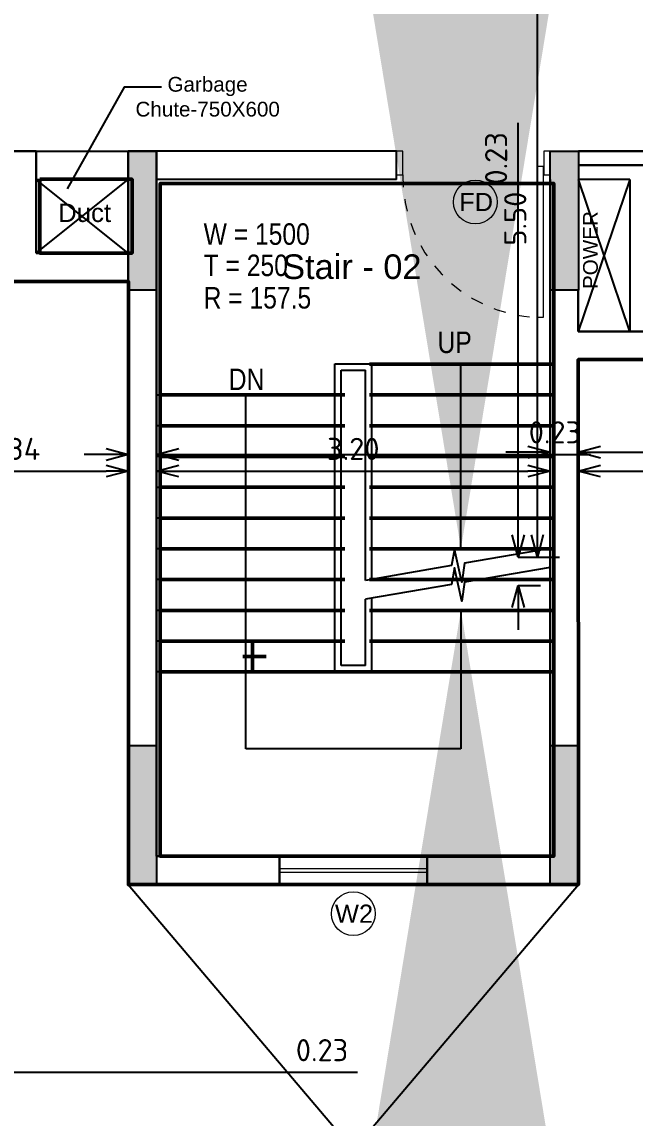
# Model space of a CAD drawing. Header units: inches. Extents: x 0 to 429, y 0 to 146.
# Drawn here: x 245.24 to 250.23, y 105.43 to 114.33 of the extents above; entities that cross this region are included whole.
import ezdxf
from ezdxf.enums import TextEntityAlignment as Align

# ---------------------------------------------------------------- set-up
doc = ezdxf.new("R2010")
doc.units = ezdxf.units.IN
doc.header["$MEASUREMENT"] = 0
doc.linetypes.add('Xr-4BHK-A-B-Typical-Sub$0$HIDDEN', pattern=[0.375, 0.25, -0.125])
doc.layers.get('DEFPOINTS').update_dxf_attribs({"lineweight": 18})
for name, color, linetype, lineweight in [('FLOOR01', 7, 'Continuous', 50), ('XR-4BHK-A-B-TYPICAL-SUB$0$DOOR', 34, 'Continuous', 20), ('XR-4BHK-A-B-TYPICAL-SUB$0$WALL', 7, 'Continuous', 30), ('XR-4BHK-A-B-TYPICAL-SUB$0$WIN', 4, 'Continuous', 9), ('XR-4BHK-A-B-TYPICAL-SUB$0$WINDOW', 4, 'Continuous', 15)]:
    doc.layers.add(name, color=color, linetype=linetype, lineweight=lineweight)
doc.layers.add('XR-4BHK-A-B-TYPICAL-SUB$0$ELE', color=4, linetype='Continuous')
doc.styles.add('Sanvi Common', font='isocpeur.ttf')
doc.styles.add('Xr-4BHK-A-B-Ground-Sub$0$DIM', font='arial.ttf')
doc.styles.add('Xr-4BHK-A-B-Typical-Sub$0$$0$DIM', font='arial.ttf', dxfattribs={"height": 4})
doc.styles.add('Xr-4BHK-A-B-Typical-Sub$0$$1$Standard', font='arial.ttf')
doc.styles.add('Xr-4BHK-A-B-Typical-Sub$0$DIM', font='arial.ttf')
doc.styles.add('Xr-4BHK-A-B-Typical-Sub$0$Standard', font='ARIALN.TTF')
doc.dimstyles.new('Sanvi Common', dxfattribs={"dimtxt": 0.18, "dimasz": 0.18, "dimexe": 0.18, "dimexo": 0.0625, "dimgap": 0.09, "dimtad": 1, "dimzin": 0, "dimdsep": 46, "dimtxsty": 'Sanvi Common', "dimblk": 'OPEN30', "dimcen": 0.09, "dimclrd": 68, "dimclre": 68, "dimclrt": 40, "dimadec": 0, "dimazin": 0, "dimtfac": 1, "dimtofl": 0, "dimtmove": 0, "dimatfit": 3, "dimldrblk": 'OPEN30', "dimfxl": 1, "dimtolj": 1, "dimtzin": 0, "dimarcsym": 0})
doc.dimstyles.new('Xr-4BHK-A-B-Typical-Sub$0$125', dxfattribs={"dimtxt": 150, "dimasz": 75, "dimexe": 50, "dimexo": 50, "dimgap": 60, "dimtad": 1, "dimdec": 0, "dimrnd": 5, "dimdsep": 46, "dimtxsty": 'Xr-4BHK-A-B-Typical-Sub$0$Standard', "dimblk": 'Xr-4BHK-A-B-Typical-Sub$0$_ArchTick', "dimcen": 50, "dimdle": 50, "dimclrd": 256, "dimclre": 256, "dimclrt": 3, "dimaunit": 1, "dimadec": 4, "dimazin": 0, "dimtfac": 1, "dimtdec": 0, "dimtmove": 2, "dimatfit": 0, "dimfxl": 1, "dimarcsym": 0})

# ---------------------------------------------------------------- blocks, each defined once
blk = doc.blocks.new('Xr-4BHK-A-B-Typical-Sub$0$core typ')
at = {"layer": 'XR-4BHK-A-B-TYPICAL-SUB$0$ELE'}
for p, q in [((-4410.436930605938, 5960.47532164451), (-3660.436245286633, 5960.474491630426)), ((-4410.437220820662, 5730.475321644692), (-3660.436245286633, 5730.474375291138)), ((-3660.436245286633, 5130.477556379679), (-4410.435708670964, 5730.475321642785)), ((-4410.434308796423, 5130.475321648628), (-3660.436245286633, 5730.474375291138)), ((419.5762014279317, 5730.076051112657), (-0.4237985720683355, 4495.224454570634)), ((419.5762014279317, 5730.076051112657), (0.4643448890710715, 5730.000080391343)), ((419.5762014279317, 4495.224698699829), (0.4643448890710715, 5730.000080391343)), ((419.5762014279317, 5730.076051112657), (419.5762014279317, 4495.224454570634)), ((-5324.133501886157, -6264.820641316015), (0.4357016790891066, 0.226029960453161)), ((-3660.42111881543, -0.0001394749415339902), (1665.856820513174, -6264.821036823487))]:
    blk.add_line(p, q, dxfattribs=at)
at = {"layer": 'XR-4BHK-A-B-TYPICAL-SUB$0$WALL'}
for p, q in [((-6274.994263304892, 5960.474011799583), (-4410.436245286633, 5960.474085076617)), ((-4410.434308796423, 5130.475321648628), (-4410.436245286633, 5960.474085076617)), ((-3660.42111881543, -0.0001394749415339902), (-3660.424517634819, 5960.467003459489)), ((-3430.424583414599, 5960.467003459489), (-3660.424517634819, 5960.467003459489)), ((-3430.42125836949, 230.0000003309251), (-3430.424583414599, 5960.467003459489)), ((1219.926189739781, 5960.221131116072), (0.4226537143986207, 5960.000076612741)), ((1219.926189739781, 5845.221129226775), (0.4225484541384503, 5845.000074704367)), ((-230.4244438605674, 5730.468034778984), (-230.4212583881163, 230.001941952054)), ((-4410.434308796423, 5130.475321648628), (-3660.436245286633, 5130.477556379679)), ((-4640.433772176882, 4900.474636329913), (-3660.43721550898, 4900.477556375765)), ((-0.4237985720683355, 4829.998919435777), (-0.4237985720683355, 4495.224454570634)), ((1969.998850905307, 4495.225599898491), (-0.4237985720683355, 4495.224454570634)), ((2015.424021593499, 4265.681414389932), (-0.4235980372468475, 4265.2244545707)), ((-0.4235980372468475, 4265.2244545707), (-0.421118834085064, 0.002081506143440492)), ((-2429.999363119598, 230.0002425178682), (-3431.271258369117, 229.9999998152052)), ((-2429.999363119598, 230.000970625857), (-2429.999363119598, 0.0002425177517579868)), ((-230.4212583881163, 230.001941952054), (-1229.999363119598, 230.0016987335548)), ((-1229.999223565566, 230.000970625857), (-1229.999223565566, 0.001698733613011427)), ((-2429.999363120063, 0.0002425177517579868), (-3660.42111881543, -0.0001394749415339902)), ((-1.271118833712535, 0.002080990365357138), (-1229.999223565566, 0.001698733613011427))]:
    blk.add_line(p, q, dxfattribs=at)
at = {"layer": 'XR-4BHK-A-B-TYPICAL-SUB$0$WIN'}
for p, q in [((-2429.999363119598, 130.0051812179081), (-1229.999363119598, 130.0051812179081)), ((-2429.999363119598, 100.0051812179081), (-1229.999363119598, 100.0051812179081))]:
    blk.add_line(p, q, dxfattribs=at)
at = {"layer": 'XR-4BHK-A-B-TYPICAL-SUB$0$WINDOW'}
for p, q in [((-2429.999363119598, 230.0002425178682), (-1229.999363119598, 230.0016987335548)), ((-2429.999363119598, 0.005181217908102553), (-1229.999363119598, 0.005181217908102553))]:
    blk.add_line(p, q, dxfattribs=at)
blk = doc.blocks.new('Xr-4BHK-A-B-Typical-Sub$0$_ArchTick')
at = {"color": 0, "linetype": 'ByBlock', "const_width": 0.15}
blk.add_lwpolyline([(-0.5, -0.5), (0.5, 0.5)], dxfattribs=at)
blk = doc.blocks.new('Xr-4BHK-A-B-Typical-Sub$0$d-750')
at = {"layer": 'XR-4BHK-A-B-TYPICAL-SUB$0$DOOR'}
for p, q in [((5.729134500143118e-09, 718.7499761594656), (5.729134500143118e-09, 749.9999761594656)), ((5.729134500143118e-09, 749.9999761594656), (115.0000000057291, 749.9999761594656)), ((115.0000000057291, 749.9999761594656), (115.0000000057291, 718.7499761594656)), ((115.0000000057291, 718.7499761594656), (5.729134500143118e-09, 718.7499761594656)), ((5.729134500143118e-09, -2.384052721993157e-05), (5.729134500143118e-09, 31.24997615947278)), ((5.729134500143118e-09, 31.24997615947278), (115.0000000057291, 31.24997615947278)), ((115.0000000057291, 31.24997615947278), (115.0000000057291, -2.384052721993157e-05)), ((115.0000000057291, -2.384052721993157e-05), (5.729134500143118e-09, -2.384052721993157e-05))]:
    blk.add_line(p, q, dxfattribs=at)
blk.add_lwpolyline([(73.88675761399941, 34.24997615947278), (811.340492390703, 34.24997615947278), (811.340492390703, 59.24997615947278), (73.88675761399941, 59.24997615947278)], close=True, dxfattribs=at)
at = {"layer": 'XR-4BHK-A-B-TYPICAL-SUB$0$DOOR', "color": 8, "linetype": 'Xr-4BHK-A-B-Typical-Sub$0$HIDDEN', "extrusion": (0, 0, -1)}
blk.add_ellipse((125.0000000057291, 31.24997615947278), major_axis=(218.3991734659579, 652.0652236637238), ratio=0.9987404314647262, start_param=-0.3381296109642833, end_param=1.207250979015199, dxfattribs=at)
blk = doc.blocks.new('Xr-4BHK-A-B-Typical-Sub$0$$0$DOOR NO')
at = {"lineweight": 0}
blk.add_circle((5.684341886080801e-14, 0), 10, dxfattribs=at)
at = {"style": 'Xr-4BHK-A-B-Typical-Sub$0$$0$DIM'}
blk.add_attdef('X1', text='', height=9, dxfattribs=at).set_placement((5.684341886080801e-14, 0), align=Align.MIDDLE_CENTER)
blk = doc.blocks.new('_Open30')
at = {"color": 0, "linetype": 'ByBlock', "lineweight": -2}
for p, q in [((-1, 0.26794919), (0, 0)), ((0, 0), (-1, -0.26794919)), ((0, 0), (-1, 0))]:
    blk.add_line(p, q, dxfattribs=at)
blk = doc.blocks.new('*D244')
at = {"color": 68, "lineweight": -2, "transparency": 16777216}
for p, q in [((249.2750691667663, 110.1661032276964), (249.2750691667663, 113.5141032277017)), ((249.2748587624286, 109.9861032276964), (249.4550691667663, 109.9861032276964)), ((249.2748589019814, 109.7561032277005), (249.4550691667663, 109.7561032277005)), ((249.2750691667663, 109.5761032277005), (249.2750691667663, 109.3961032277005))]:
    blk.add_line(p, q, dxfattribs=at)
at = {"layer": 'DEFPOINTS', "color": 0, "transparency": 16777216}
for p in [(249.2123587624286, 109.9861032276964), (249.2750691667663, 109.9861032276964), (249.2123589019814, 109.7561032277005)]:
    blk.add_point(p, dxfattribs=at)
at = {"color": 68, "lineweight": -2, "transparency": 16777216, "xscale": 0.18, "yscale": 0.18, "zscale": 0.18}
for p, rotation in [((249.2750691667663, 109.9861032276964), 270), ((249.2750691667663, 109.7561032277005), 90)]:
    blk.add_blockref('_Open30', p, dxfattribs=dict(at, rotation=rotation))
at = {"color": 40, "transparency": 16777216, "insert": (249.0950691667663, 113.2261032277016), "char_height": 0.18, "attachment_point": 5, "rotation": 90, "style": 'Sanvi Common'}
blk.add_mtext('\\A1;0.23', dxfattribs=at)
blk = doc.blocks.new('*D245')
at = {"color": 68, "lineweight": -2, "transparency": 16777216}
for p, q in [((249.4930932253831, 115.4865694661418), (249.6105962283463, 115.4865694661418)), ((249.4305962283462, 110.1661032276964), (249.4305962283462, 115.3065694661418)), ((249.2748587624286, 109.9861032276964), (249.6105962283463, 109.9861032276964))]:
    blk.add_line(p, q, dxfattribs=at)
at = {"layer": 'DEFPOINTS', "color": 0, "transparency": 16777216}
for p in [(249.4305932253831, 115.4865694661418), (249.4305962283462, 115.4865694661418), (249.2123587624286, 109.9861032276964)]:
    blk.add_point(p, dxfattribs=at)
at = {"color": 68, "lineweight": -2, "transparency": 16777216, "xscale": 0.18, "yscale": 0.18, "zscale": 0.18}
for p, rotation in [((249.4305962283462, 115.4865694661418), 90), ((249.4305962283462, 109.9861032276964), 270)]:
    blk.add_blockref('_Open30', p, dxfattribs=dict(at, rotation=rotation))
at = {"color": 40, "transparency": 16777216, "insert": (249.2505962283462, 112.736336346919), "char_height": 0.18, "attachment_point": 5, "rotation": 90, "style": 'Sanvi Common'}
blk.add_mtext('\\A1;5.50', dxfattribs=at)
blk = doc.blocks.new('*D312')
at = {"color": 68, "lineweight": -2, "transparency": 16777216}
for p, q in [((244.2092426885267, 106.0040242806713), (244.2092426885267, 105.619355690469)), ((244.4392426885371, 106.0040242806713), (244.4392426885371, 105.619355690469)), ((244.0292426885267, 105.799355690469), (243.8492426885267, 105.799355690469)), ((244.6192426885372, 105.799355690469), (247.9672426885351, 105.799355690469))]:
    blk.add_line(p, q, dxfattribs=at)
at = {"layer": 'DEFPOINTS', "color": 0, "transparency": 16777216}
for p in [(244.2092426885267, 106.0665242806713), (244.4392426885371, 106.0665242806713), (244.4392426885371, 105.799355690469)]:
    blk.add_point(p, dxfattribs=at)
at = {"color": 68, "lineweight": -2, "transparency": 16777216, "xscale": 0.18, "yscale": 0.18, "zscale": 0.18}
blk.add_blockref('_Open30', (244.2092426885267, 105.799355690469), dxfattribs=at)
at = {"color": 68, "lineweight": -2, "transparency": 16777216, "xscale": 0.18, "yscale": 0.18, "zscale": 0.18, "rotation": 180}
blk.add_blockref('_Open30', (244.4392426885371, 105.799355690469), dxfattribs=at)
at = {"color": 40, "transparency": 16777216, "insert": (247.6792426885351, 105.979355690469), "char_height": 0.18, "attachment_point": 5, "style": 'Sanvi Common'}
blk.add_mtext('\\A1;0.23', dxfattribs=at)
blk = doc.blocks.new('*D315')
at = {"color": 68, "lineweight": -2, "transparency": 16777216}
for p, q in [((244.2592525328275, 110.6340160242394), (244.2592525328275, 110.8651638419172)), ((246.1033834552274, 110.8412332767326), (246.1033834552274, 110.5051638419171)), ((244.4392525328275, 110.6851638419171), (245.9233834552274, 110.6851638419171))]:
    blk.add_line(p, q, dxfattribs=at)
at = {"layer": 'DEFPOINTS', "color": 0, "transparency": 16777216}
for p in [(246.1033834552274, 110.9037332767326), (246.1033834552274, 110.6851638419171), (244.2592525328275, 110.5715160242394)]:
    blk.add_point(p, dxfattribs=at)
at = {"color": 68, "lineweight": -2, "transparency": 16777216, "xscale": 0.18, "yscale": 0.18, "zscale": 0.18, "rotation": 180}
blk.add_blockref('_Open30', (244.2592525328275, 110.6851638419171), dxfattribs=at)
at = {"color": 68, "lineweight": -2, "transparency": 16777216, "xscale": 0.18, "yscale": 0.18, "zscale": 0.18}
blk.add_blockref('_Open30', (246.1033834552274, 110.6851638419171), dxfattribs=at)
at = {"color": 40, "transparency": 16777216, "insert": (245.1813179940274, 110.8651638419172), "char_height": 0.18, "attachment_point": 5, "style": 'Sanvi Common'}
blk.add_mtext('\\A1;1.84', dxfattribs=at)
blk = doc.blocks.new('*D316')
at = {"color": 68, "lineweight": -2, "transparency": 16777216}
for p, q in [((246.10338414298, 110.6218719093445), (246.10338414298, 110.9998400246034)), ((246.3333841265759, 110.6257684120497), (246.3333841265759, 110.9998400246034)), ((245.92338414298, 110.8198400246034), (245.74338414298, 110.8198400246034)), ((246.5133841265759, 110.8198400246034), (249.8613841265739, 110.8198400246034))]:
    blk.add_line(p, q, dxfattribs=at)
at = {"layer": 'DEFPOINTS', "color": 0, "transparency": 16777216}
for p in [(246.3333841265759, 110.8198400246034), (246.10338414298, 110.5593719093445), (246.3333841265759, 110.5632684120497)]:
    blk.add_point(p, dxfattribs=at)
at = {"color": 68, "lineweight": -2, "transparency": 16777216, "xscale": 0.18, "yscale": 0.18, "zscale": 0.18}
blk.add_blockref('_Open30', (246.10338414298, 110.8198400246034), dxfattribs=at)
at = {"color": 68, "lineweight": -2, "transparency": 16777216, "xscale": 0.18, "yscale": 0.18, "zscale": 0.18, "rotation": 180}
blk.add_blockref('_Open30', (246.3333841265759, 110.8198400246034), dxfattribs=at)
at = {"color": 40, "transparency": 16777216, "insert": (249.5733841265739, 110.9998400246034), "char_height": 0.18, "attachment_point": 5, "style": 'Sanvi Common'}
blk.add_mtext('\\A1;0.23', dxfattribs=at)
blk = doc.blocks.new('*D317')
at = {"color": 68, "lineweight": -2, "transparency": 16777216}
for p, q in [((246.3333841265759, 110.6257684120497), (246.3333841265759, 110.8651638205404)), ((249.5333841320882, 110.6173623427454), (249.5333841320882, 110.8651638205404)), ((246.5133841265759, 110.6851638205404), (249.3533841320882, 110.6851638205404))]:
    blk.add_line(p, q, dxfattribs=at)
at = {"layer": 'DEFPOINTS', "color": 0, "transparency": 16777216}
for p in [(249.5333841320882, 110.6851638205404), (246.3333841265759, 110.5632684120497), (249.5333841320882, 110.5548623427454)]:
    blk.add_point(p, dxfattribs=at)
at = {"color": 68, "lineweight": -2, "transparency": 16777216, "xscale": 0.18, "yscale": 0.18, "zscale": 0.18, "rotation": 180}
blk.add_blockref('_Open30', (246.3333841265759, 110.6851638205404), dxfattribs=at)
at = {"color": 68, "lineweight": -2, "transparency": 16777216, "xscale": 0.18, "yscale": 0.18, "zscale": 0.18}
blk.add_blockref('_Open30', (249.5333841320882, 110.6851638205404), dxfattribs=at)
at = {"color": 40, "transparency": 16777216, "insert": (247.9333841293321, 110.8651638205404), "char_height": 0.18, "attachment_point": 5, "style": 'Sanvi Common'}
blk.add_mtext('\\A1;3.20', dxfattribs=at)
blk = doc.blocks.new('*D318')
at = {"color": 68, "lineweight": -2, "transparency": 16777216}
for p, q in [((249.5333841320882, 110.6173623427454), (249.5333841320882, 111.0186179607911)), ((249.7633841248227, 110.6378406107247), (249.7633841248227, 111.0186179607911)), ((249.3533841320882, 110.8386179607911), (249.1733841320882, 110.8386179607911)), ((249.9433841248227, 110.8386179607911), (253.2913841248207, 110.8386179607911))]:
    blk.add_line(p, q, dxfattribs=at)
at = {"layer": 'DEFPOINTS', "color": 0, "transparency": 16777216}
for p in [(249.7633841248227, 110.8386179607911), (249.5333841320882, 110.5548623427454), (249.7633841248227, 110.5753406107247)]:
    blk.add_point(p, dxfattribs=at)
at = {"color": 68, "lineweight": -2, "transparency": 16777216, "xscale": 0.18, "yscale": 0.18, "zscale": 0.18}
blk.add_blockref('_Open30', (249.5333841320882, 110.8386179607911), dxfattribs=at)
at = {"color": 68, "lineweight": -2, "transparency": 16777216, "xscale": 0.18, "yscale": 0.18, "zscale": 0.18, "rotation": 180}
blk.add_blockref('_Open30', (249.7633841248227, 110.8386179607911), dxfattribs=at)
at = {"color": 40, "transparency": 16777216, "insert": (253.0033841248207, 111.0186179607911), "char_height": 0.18, "attachment_point": 5, "style": 'Sanvi Common'}
blk.add_mtext('\\A1;0.23', dxfattribs=at)
blk = doc.blocks.new('*D319')
at = {"color": 68, "lineweight": -2, "transparency": 16777216}
for p, q in [((249.7633841248227, 110.6378406107247), (249.7633841248227, 110.8651638205404)), ((251.6092403189743, 110.6340160242394), (251.6092403189743, 110.8651638205404)), ((249.9433841248227, 110.6851638205404), (251.4292403189743, 110.6851638205404))]:
    blk.add_line(p, q, dxfattribs=at)
at = {"layer": 'DEFPOINTS', "color": 0, "transparency": 16777216}
for p in [(251.6092403189743, 110.6851638205404), (249.7633841248227, 110.5753406107247), (251.6092403189743, 110.5715160242394)]:
    blk.add_point(p, dxfattribs=at)
at = {"color": 68, "lineweight": -2, "transparency": 16777216, "xscale": 0.18, "yscale": 0.18, "zscale": 0.18, "rotation": 180}
blk.add_blockref('_Open30', (249.7633841248227, 110.6851638205404), dxfattribs=at)
at = {"color": 68, "lineweight": -2, "transparency": 16777216, "xscale": 0.18, "yscale": 0.18, "zscale": 0.18}
blk.add_blockref('_Open30', (251.6092403189743, 110.6851638205404), dxfattribs=at)
at = {"color": 40, "transparency": 16777216, "insert": (250.6863122218985, 110.8651638205404), "char_height": 0.18, "attachment_point": 5, "style": 'Sanvi Common'}
blk.add_mtext('\\A1;1.85', dxfattribs=at)

msp = doc.modelspace()

# ---------------------------------------------------------------- hatches: boundary and pattern name
for points in [[(246.3338186831153, 113.2850701610437), (246.3338176488234, 112.1550690804866), (246.1038176488129, 112.1550690804866), (246.1038186831049, 113.2850701610437)], [(249.7642415217762, 113.2850701610437), (249.7642404874843, 112.1550690804866), (249.5342404874738, 112.1550690804866), (249.5342415217658, 113.2850701610437)], [(246.3342425560751, 108.455071241609), (246.3342415217832, 107.3250701610373), (246.1042415217727, 107.3250701610373), (246.1042425560647, 108.455071241609)], [(249.7642425560682, 108.455071241609), (249.7642415217762, 107.3250701610373), (249.5342415217658, 107.3250701610373), (249.5342425560577, 108.455071241609)]]:
    msp.add_hatch(color=256).paths.add_polyline_path(points)

# ---------------------------------------------------------------- linework, layer by layer
for p, q in [((248.2842268987208, 113.2853111236905), (246.3333741446024, 113.2853121663789)), ((248.2842267591679, 113.0553111236801), (248.2842268987208, 113.2853111236905)), ((248.2842267591679, 113.0553111236801), (246.3342285039309, 113.0553121658591)), ((247.7838049400945, 111.555311104035), (248.0838049400829, 111.5553112860649)), ((247.7838064569862, 109.055311104035), (247.7838049400945, 111.555311104035)), ((249.5338049400945, 111.5553121658591), (248.0838049400829, 111.5553112860649)), ((248.083806001907, 109.8053112860649), (248.0838049400829, 111.5553112860649)), ((247.8338049704091, 111.5053111343728), (248.0338049704207, 111.5053112557212)), ((247.8338064266483, 109.1053111343786), (247.8338049704091, 111.5053111343728)), ((248.0338060071282, 109.796690566072), (248.0338049704207, 111.5053112557212)), ((246.333805091772, 111.3053102242407), (247.7838050917837, 111.305311104035)), ((249.533805395162, 111.3053121653498), (248.0838053951504, 111.305313045144)), ((246.3338052434612, 111.0553102242407), (247.7838052434728, 111.055311104035)), ((249.5338052434728, 111.0553121658591), (248.0838052434612, 111.0553112860649)), ((246.3338053951504, 110.8053102242407), (247.783805395162, 110.805311104035)), ((249.533805395162, 110.8053121658591), (248.0838053951504, 110.8053112860649)), ((246.3338055468395, 110.5553102242407), (247.7838055468512, 110.555311104035)), ((249.5338055468512, 110.5553121658591), (248.0838055468395, 110.5553112860649)), ((246.3338056985287, 110.3053102242407), (247.7838056985403, 110.305311104035)), ((249.5338056985403, 110.3053121658591), (248.0838056985287, 110.3053112860649)), ((246.3338058502179, 110.0553102242407), (247.7838058502295, 110.055311104035)), ((249.5338058502295, 110.0553121658591), (248.0838058502179, 110.0553112860649)), ((246.333806001907, 109.8053102242407), (247.7838060019187, 109.805311104035)), ((249.5338060019187, 109.8053121658591), (248.9690043074717, 109.8053118231615)), ((248.0838064569745, 109.0553112860649), (248.0838060945154, 109.6526908885567)), ((248.0338064266309, 109.105311255727), (248.0338060997366, 109.6440701685638)), ((246.3338061535962, 109.5553102242407), (247.7838061536078, 109.555311104035)), ((249.5338061536078, 109.5553121658591), (248.0838061535962, 109.5553112860649)), ((246.3338063052853, 109.3053102242407), (247.783806305297, 109.305311104035)), ((249.533806305297, 109.3053121658591), (248.0838063052853, 109.3053112860649)), ((246.3338064569745, 109.0553121658591), (247.7838064569862, 109.0553112860649)), ((247.7838064569862, 109.055311104035), (248.0838064569745, 109.0553112860649)), ((248.0338064266309, 109.105311255727), (247.8338064266483, 109.1053111343786))]:
    msp.add_line(p, q)
for points in [[(246.3734573339518, 113.8053185750174), (246.0707795212858, 113.8053185750174), (245.6071844140008, 112.9781074978815)], [(249.5338058502295, 110.0553121658591), (248.8381286514688, 109.9353673865986), (248.8151410355696, 109.781068043099), (248.757247615, 110.0505488087361), (248.7319348292423, 109.9170580405622), (248.0338060071282, 109.796690566072)], [(249.5338058502295, 109.9026917523875), (248.8381286514688, 109.782746973127), (248.8151410355696, 109.6284476296274), (248.757247615, 109.89792839525), (248.7319348292423, 109.764437627076), (248.0338060071282, 109.6440701526004)]]:
    msp.add_lwpolyline(points)
for points in [[(246.3338186831153, 113.2850701610437), (246.3338176488234, 112.1550690804866), (246.1038176488129, 112.1550690804866), (246.1038186831049, 113.2850701610437)], [(249.7642415217762, 113.2850701610437), (249.7642404874843, 112.1550690804866), (249.5342404874738, 112.1550690804866), (249.5342415217658, 113.2850701610437)], [(246.3342425560751, 108.455071241609), (246.3342415217832, 107.3250701610373), (246.1042415217727, 107.3250701610373), (246.1042425560647, 108.455071241609)], [(249.7642425560682, 108.455071241609), (249.7642415217762, 107.3250701610373), (249.5342415217658, 107.3250701610373), (249.5342425560577, 108.455071241609)]]:
    msp.add_lwpolyline(points, close=True)
at = {"layer": 'FLOOR01', "color": 191}
for p, q in [((249.5641528169563, 111.5531430791948), (248.0641528169563, 111.5531430791948)), ((246.3641502341543, 111.3031430791948), (247.8641502341543, 111.3031430791948)), ((249.5641528169563, 111.3031430791948), (248.0641528169563, 111.3031430791948)), ((246.3641502341543, 111.0531430791948), (247.8641502341543, 111.0531430791948)), ((249.5641528169563, 111.0531430791948), (248.0641528169563, 111.0531430791948)), ((246.3641502341543, 110.8031430791948), (247.8641502341543, 110.8031430791948)), ((249.5641528169563, 110.8031430791948), (248.0641528169563, 110.8031430791948)), ((246.3641502341543, 110.5531430791948), (247.8641502341543, 110.5531430791948)), ((249.5641528169563, 110.5531430791948), (248.0641528169563, 110.5531430791948)), ((246.3641502341543, 110.3031430791948), (247.8641502341543, 110.3031430791948)), ((249.5641528169563, 110.3031430791948), (248.0641528169563, 110.3031430791948)), ((246.3641502341543, 110.0531430791948), (247.8641502341543, 110.0531430791948)), ((249.5641528169563, 110.0531430791948), (248.0641528169563, 110.0531430791948)), ((246.3641502341543, 109.8031430791948), (247.8641502341543, 109.8031430791948)), ((249.5641528169563, 109.8031430791948), (248.0641528169563, 109.8031430791948)), ((246.3641502341543, 109.5531430791948), (247.8641502341543, 109.5531430791948)), ((249.5641528169563, 109.5531430791948), (248.0641528169563, 109.5531430791948)), ((246.3641502341543, 109.3031430791948), (247.8641502341543, 109.3031430791948)), ((249.5641528169563, 109.3031430791948), (248.0641528169563, 109.3031430791948)), ((246.3641502341543, 109.0531430791948), (247.8641502341543, 109.0531430791948))]:
    msp.add_line(p, q, dxfattribs=at)
at = {"layer": 'FLOOR01', "color": 190}
msp.add_line((247.1141502341543, 109.0531430791948), (247.1141502341543, 109.3031430791948), dxfattribs=at)
at = {"layer": 'FLOOR01', "color": 192}
msp.add_line((247.2241502341706, 109.1781430791948), (247.034150234138, 109.1781430791948), dxfattribs=at)
at = {"layer": 'FLOOR01', "color": 3}
msp.add_lwpolyline([(245.3841358577247, 113.0556822108251), (246.134136833256, 113.0556822108251), (246.134136833256, 112.4556844455569), (245.3841358577247, 112.4556844455569)], close=True, dxfattribs=at)
at = {"layer": 'FLOOR01', "color": 115}
msp.add_lwpolyline([(246.3641502341543, 107.5552088891623), (246.3641502341543, 113.0219354261994), (249.5641518201501, 113.0219353681664), (249.5641518201501, 107.5552088311292)], close=True, dxfattribs=at)
at = {"layer": 'FLOOR01', "color": 181}
msp.add_lwpolyline([(245.1233622462078, 112.2256546565827), (246.1042171190548, 112.2256575791748), (246.1042317200682, 107.325406050199), (249.7642317198679, 107.325182101768), (249.7633724203388, 111.5904044748227), (253.1592342409185, 111.5904055843043), (253.1592342409185, 110.1206298964157), (251.4292317200798, 110.1206298964157), (251.4292394268905, 107.0858615924722), (250.8292342409313, 107.085405706303), (250.8292342409313, 105.3904057063105), (251.4292310387591, 105.3904057063105), (251.4292310387591, 100.8304060502037), (256.2242354471291, 100.8303575843079), (256.224235052161, 100.1409112731403), (258.1792308603235, 100.1409112731403), (258.1792308603235, 99.54040758425846), (259.379624094383, 99.54040758431667), (259.3792311182824, 98.11039715140079), (263.784232068725, 98.11039715140079)], dxfattribs=at)
at = {"layer": 'FLOOR01', "color": 223}
msp.add_lwpolyline([(249.5641518201501, 107.5552088311292), (246.3641502341543, 107.5552088311292), (246.3641502341543, 109.0531430791948), (249.5641518201501, 109.0531430791948)], close=True, dxfattribs=at)

# ---------------------------------------------------------------- block references
at = {"xscale": 0.001, "yscale": 0.001, "zscale": 0.001}
msp.add_blockref('Xr-4BHK-A-B-Typical-Sub$0$core typ', (249.7638058200884, 107.3248441310858), dxfattribs=at)
at = {"xscale": -0.001666666782982247, "yscale": 0.001666666782982247, "zscale": 0.001666666783112987, "rotation": 90.00000005202688}
msp.add_blockref('Xr-4BHK-A-B-Typical-Sub$0$d-750', (249.534226858994, 113.2848441310922), dxfattribs=at)
ref = msp.add_blockref('Xr-4BHK-A-B-Typical-Sub$0$$0$DOOR NO', (248.9264780527794, 112.8713610233968), dxfattribs=dict(xscale=0.01778, yscale=0.01778, zscale=0.01778))
ref.add_attrib('X1', 'FD', dxfattribs={"height": 0.1481666666666666, "style": 'Xr-4BHK-A-B-Typical-Sub$0$$1$Standard'}).set_placement((248.93244110418, 112.8713610233968), align=Align.MIDDLE_CENTER)
ref = msp.add_blockref('Xr-4BHK-A-B-Typical-Sub$0$$0$DOOR NO', (247.9334031124656, 107.0881835370961), dxfattribs=dict(xscale=0.01778, yscale=0.01778, zscale=0.01778))
ref.add_attrib('X1', 'W2', dxfattribs={"height": 0.1481666666666666, "style": 'Xr-4BHK-A-B-Typical-Sub$0$$1$Standard'}).set_placement((247.9393661638662, 107.0881835370961), align=Align.MIDDLE_CENTER)

# ---------------------------------------------------------------- texts
for s, height, style, p in [('Garbage', 0.12, 'Xr-4BHK-A-B-Typical-Sub$0$DIM', (246.4221056702428, 113.7678473337579)), ('Chute-750X600', 0.12, 'Xr-4BHK-A-B-Typical-Sub$0$DIM', (246.161928316904, 113.5658009490431)), ('W = 1500', 0.175, 'Xr-4BHK-A-B-Typical-Sub$0$Standard', (246.7162118282924, 112.5234587124138)), ('T = 250', 0.175, 'Xr-4BHK-A-B-Typical-Sub$0$Standard', (246.7162118282924, 112.269231066413)), ('R = 157.5', 0.175, 'Xr-4BHK-A-B-Typical-Sub$0$Standard', (246.7162118282924, 112.0056150020969)), ('UP', 0.175, 'Xr-4BHK-A-B-Typical-Sub$0$Standard', (248.6187225394589, 111.6438282187297)), ('DN', 0.175, 'Xr-4BHK-A-B-Typical-Sub$0$Standard', (246.9205806925658, 111.3428162672495))]:
    msp.add_text(s, height=height, dxfattribs=dict(style=style)).set_placement(p)
at = {"style": 'Xr-4BHK-A-B-Typical-Sub$0$DIM'}
msp.add_text('POWER', height=0.12, rotation=90, dxfattribs=at).set_placement((249.9220818782689, 112.1638053615457))
at = {"layer": 'FLOOR01', "color": 3, "style": 'Xr-4BHK-A-B-Ground-Sub$0$DIM'}
msp.add_text('Duct', height=0.15, dxfattribs=at).set_placement((245.7482991385241, 112.7838202961489), align=Align.MIDDLE_CENTER)
at = {"layer": 'FLOOR01', "color": 115, "style": 'Xr-4BHK-A-B-Ground-Sub$0$DIM'}
msp.add_text('Stair - 02', height=0.2, dxfattribs=at).set_placement((247.9218429547675, 112.3457694729756), align=Align.MIDDLE_CENTER)

# ---------------------------------------------------------------- dimensions: what is measured, and where the dimension line sits
at = {"color": 2}
for base, p1, p2, angle, picture, middle in [((249.4305962283462, 115.4865694661418), (249.2123587624284, 109.9861032276963), (249.430593225383, 115.4865694661417), 90, '*D245', (249.2505962283462, 112.736336346919)), ((246.1033834552274, 110.6851638419171), (244.2592525328275, 110.5715160242394), (246.1033834552274, 110.9037332767326), 180, '*D315', (245.1813179940274, 110.8651638419172)), ((249.5333841320882, 110.6851638205404), (246.3333841265759, 110.5632684120497), (249.5333841320882, 110.5548623427454), 180, '*D317', (247.9333841293321, 110.8651638205404)), ((251.6092403189743, 110.6851638205404), (249.7633841248227, 110.5753406107247), (251.6092403189743, 110.5715160242394), 180, '*D319', (250.6863122218985, 110.8651638205404))]:
    dim = msp.add_linear_dim(base=base, p1=p1, p2=p2, angle=angle, dimstyle='Sanvi Common', dxfattribs=at)
    dim.commit()
    dim.dimension.update_dxf_attribs({"geometry": picture, "text_midpoint": middle})
for base, p1, p2, angle, picture, middle in [((249.2750691667663, 109.9861032276964), (249.2123589019813, 109.7561032277004), (249.2123587624284, 109.9861032276963), 90, '*D244', (249.2750691667663, 113.2261032277016)), ((246.3333841265759, 110.8198400246034), (246.10338414298, 110.5593719093445), (246.3333841265759, 110.5632684120497), 180, '*D316', (249.5733841265739, 110.8198400246034)), ((249.7633841248227, 110.8386179607911), (249.5333841320882, 110.5548623427454), (249.7633841248227, 110.5753406107247), 180, '*D318', (253.0033841248207, 110.8386179607911))]:
    dim = msp.add_linear_dim(base=base, p1=p1, p2=p2, angle=angle, dimstyle='Sanvi Common', dxfattribs=at)
    dim.commit()
    dim.dimension.update_dxf_attribs({"geometry": picture, "text_midpoint": middle, "dimtype": 160})
dim = msp.add_linear_dim(base=(244.4392426885371, 105.799355690469), p1=(244.2092426885267, 106.0665242806713), p2=(244.4392426885371, 106.0665242806713), dimstyle='Sanvi Common', dxfattribs=at)
dim.commit()
dim.dimension.update_dxf_attribs({"geometry": '*D312', "text_midpoint": (247.6792426885351, 105.799355690469), "dimtype": 160})

# ---------------------------------------------------------------- leaders
for points in [[(248.8088058502237, 110.0553117259693), (248.8088049400887, 111.5553117259693)], [(248.808806153602, 109.5553117259693), (248.808806153602, 108.4267945994212), (247.0588063052912, 108.4267945994212), (247.0588050917779, 111.3053106641451)]]:
    msp.add_leader(points, dimstyle='Xr-4BHK-A-B-Typical-Sub$0$125', override={"dimasz": 300, "dimtad": 0})

doc.saveas('drawing.dxf')
